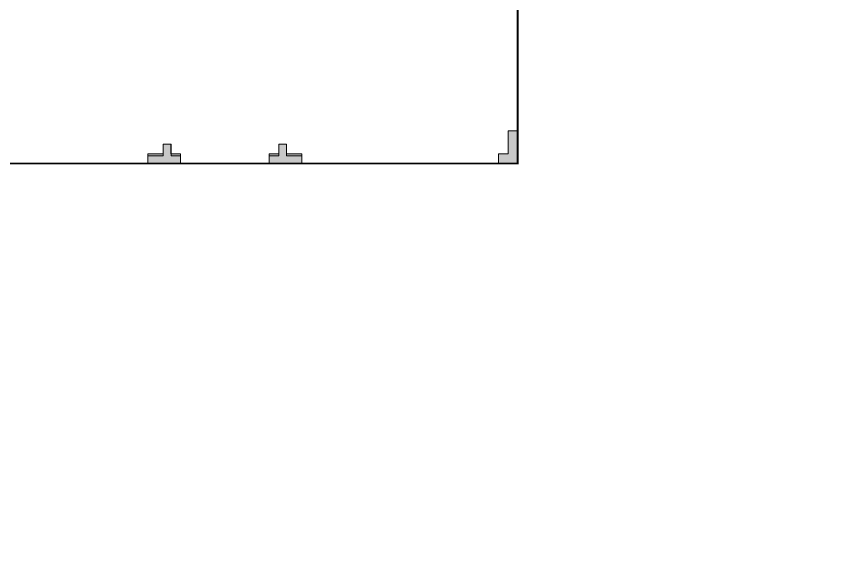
# Model space of a CAD drawing. Extents: x -264757 to 1033689, y 4049843 to 4347093.
# Drawn here: x 13748 to 35038, y 4234309 to 4248481 of the extents above; entities that cross this region are included whole.
import ezdxf

# ---------------------------------------------------------------- set-up
doc = ezdxf.new("R2010")
doc.units = 0
doc.header["$LTSCALE"] = 1000
doc.header["$MEASUREMENT"] = 0
doc.linetypes.add('DASH', pattern=[0.35, 0.25, -0.1])
doc.layers.add('无关图层', color=8, linetype='Continuous', lineweight=0)
doc.layers.add('车位归属楼栋范围线', color=7, linetype='Continuous', true_color=0x19e6c7)

msp = doc.modelspace()

# ---------------------------------------------------------------- hatches: boundary and pattern name
at = {"layer": '无关图层'}
h = msp.add_hatch(color=256, dxfattribs=at)
h.dxf.hatch_style = 1
h.paths.add_polyline_path([(26510.9, 4245514.1), (26760.9, 4245514.1), (26760.9, 4244664.1), (26260.9, 4244664.1), (26260.9, 4244914.1), (26510.9, 4244914.1)])
for points in [[(26260.9, 4244914.1), (26260.9, 4244664.1), (26760.9, 4244664.1), (26760.9, 4245514.1), (26511.1, 4245514.1), (26511.1, 4244914.1)], [(18011.1, 4244664.1), (18011.1, 4244914.1), (17760.7, 4244914.1), (17760.7, 4245164.1), (17560.7, 4245164.1), (17560.7, 4244914.1), (17160.7, 4244914.1), (17160.7, 4244664.1), (17560.7, 4244664.1)], [(20310.7, 4244664.1), (20310.7, 4244914.1), (20560.7, 4244914.1), (20560.7, 4245164.1), (20760.7, 4245164.1), (20760.7, 4244914.1), (21160.7, 4244914.1), (21160.7, 4244664.1), (20760.7, 4244664.1)]]:
    msp.add_hatch(color=256, dxfattribs=at).paths.add_polyline_path(points)
h = msp.add_hatch(color=256, dxfattribs=at)
h.dxf.hatch_style = 1
h.paths.add_polyline_path([(18011.1, 4244664.1), (18011.1, 4244864.1), (17761.1, 4244864.1), (17761.1, 4245164.1), (17561.1, 4245164.1), (17561.1, 4244864.1), (17161.1, 4244864.1), (17161.1, 4244664.1), (17561.1, 4244664.1)])
h = msp.add_hatch(color=256, dxfattribs=at)
h.dxf.hatch_style = 1
h.paths.add_polyline_path([(20310.7, 4244664.1), (20310.7, 4244864.1), (20560.7, 4244864.1), (20560.7, 4245164.1), (20760.7, 4245164.1), (20760.7, 4244864.1), (21160.7, 4244864.1), (21160.7, 4244664.1), (20760.7, 4244664.1)])

# ---------------------------------------------------------------- linework, layer by layer
for points in [[(26260.9, 4244664.1), (26260.9, 4244914.1), (26510.9, 4244914.1), (26510.9, 4245514.1), (26760.9, 4245514.1), (26760.9, 4244664.1)], [(26260.9, 4244914.1), (26260.9, 4244664.1), (26760.9, 4244664.1), (26760.9, 4245514.1), (26511.1, 4245514.1), (26511.1, 4244914.1)], [(18011.1, 4244664.1), (18011.1, 4244914.1), (17760.7, 4244914.1), (17760.7, 4245164.1), (17560.7, 4245164.1), (17560.7, 4244914.1), (17160.7, 4244914.1), (17160.7, 4244664.1), (17560.7, 4244664.1)], [(18011.1, 4244664.1), (18011.1, 4244864.1), (17761.1, 4244864.1), (17761.1, 4245164.1), (17561.1, 4245164.1), (17561.1, 4244864.1), (17161.1, 4244864.1), (17161.1, 4244664.1), (17561.1, 4244664.1)], [(20310.7, 4244664.1), (20310.7, 4244864.1), (20560.7, 4244864.1), (20560.7, 4245164.1), (20760.7, 4245164.1), (20760.7, 4244864.1), (21160.7, 4244864.1), (21160.7, 4244664.1), (20760.7, 4244664.1)], [(20310.7, 4244664.1), (20310.7, 4244914.1), (20560.7, 4244914.1), (20560.7, 4245164.1), (20760.7, 4245164.1), (20760.7, 4244914.1), (21160.7, 4244914.1), (21160.7, 4244664.1), (20760.7, 4244664.1)]]:
    msp.add_lwpolyline(points, close=True, dxfattribs=at)
at = {"layer": '车位归属楼栋范围线', "linetype": 'DASH', "ltscale": 5, "const_width": 50}
msp.add_lwpolyline([(-18934.2, 4283696.7), (-18934.2, 4267370.4), (-18181.1, 4267370.4), (-18181.1, 4229191), (-15769.4, 4229191), (-15769.9, 4223558), (5358.1, 4223558), (5358.1, 4244664.1), (26760.9, 4244664.1), (26760.9, 4251464.1), (27460.9, 4251464.1), (27460.9, 4252764.1), (26760.9, 4252764.1), (26760.9, 4256479.6), (35013.3, 4256479.6), (35013.3, 4279146.3)], dxfattribs=at)

doc.saveas('drawing.dxf')
